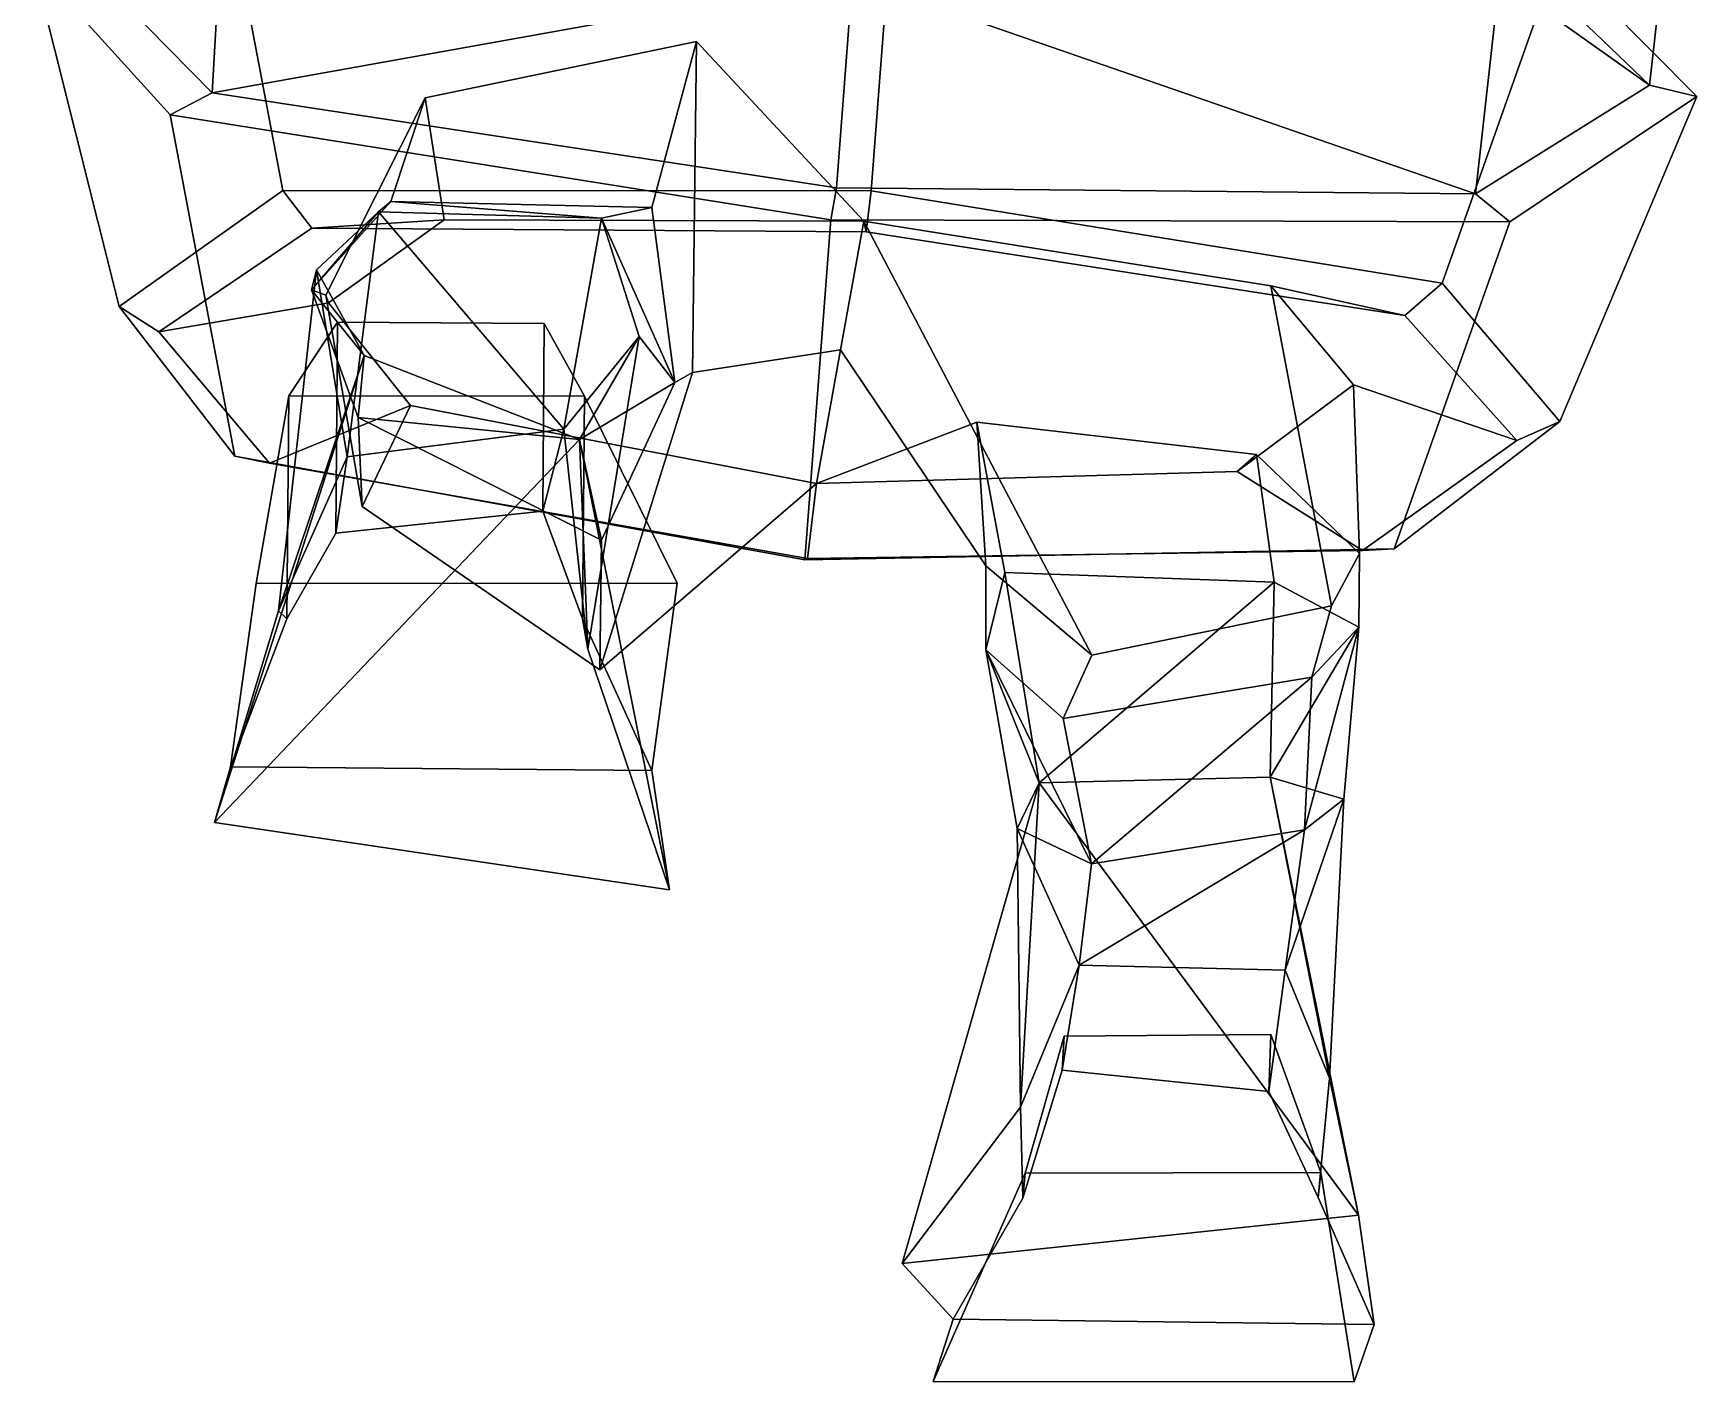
# Model space of a CAD drawing. Extents: x -140 to 134, y -226 to 338.
# Drawn here: x -131.3 to 134.1, y -226 to -10.9 of the extents above; entities that cross this region are included whole.
import ezdxf

# ---------------------------------------------------------------- set-up
doc = ezdxf.new("R2010")
doc.units = 0

msp = doc.modelspace()

# ---------------------------------------------------------------- linework, layer by layer
for points in [[(-101.824654, 18.484848, 92.178604), (-131.306, 0.267319, 11.662918), (-117.605484, -54.46701, 18.885073), (-91.492561, -35.980179, 99.485229)], [(2.399699, -36.019791, 130.358215), (6.542334, 18.245514, 122.553574), (-101.824654, 18.484848, 92.178604), (-91.492561, -35.980179, 99.485229)], [(2.399699, -36.019791, 130.358215), (93.451538, -50.765915, 94.847473), (111.923592, 1.396301, 86.818542), (6.542334, 18.245514, 122.553574)], [(-123.618027, 0.81958, 11.305539), (-100.802322, 14.113022, -60.822861), (-102.784706, -20.37709, -66.351273)], [(-102.784706, -20.37709, -66.351273), (-100.802322, 14.113022, -60.822861), (-0.577721, -2.018585, -96.775024)], [(126.58049, -19.183044, 5.031428), (102.601372, -2.148499, -65.923523), (130.113144, 12.507202, -0.047089)], [(105.564445, 1.000275, 78.63311), (126.58049, -19.183044, 5.031428), (130.113144, 12.507202, -0.047089)], [(-109.463448, -23.883179, -77.366074), (-131.306, 0.267319, 11.662918), (-123.618027, 0.81958, 11.305539), (-102.784706, -20.37709, -66.351273)], [(-117.605484, -54.46701, 18.885073), (-131.306, 0.267319, 11.662918), (-109.463448, -23.883179, -77.366074), (-99.131348, -78.348198, -70.059448)], [(111.923592, 1.396301, 86.818542), (93.451538, -50.765915, 94.847473), (112.250885, -72.843346, 13.121074), (134.09137, -20.950424, 5.007672)], [(134.09137, -20.950424, 5.007672), (126.58049, -19.183044, 5.031428), (105.564445, 1.000275, 78.63311), (111.923592, 1.396301, 86.818542)], [(-102.784706, -20.37709, -66.351273), (-0.577721, -2.018585, -96.775024), (-3.134607, -35.558807, -98.204376)], [(98.804459, -36.493546, -71.406433), (-3.134607, -35.558807, -98.204376), (-0.577721, -2.018585, -96.775024)], [(98.804459, -36.493546, -71.406433), (-0.577721, -2.018585, -96.775024), (102.601372, -2.148499, -65.923523)], [(126.58049, -19.183044, 5.031428), (98.804459, -36.493546, -71.406433), (102.601372, -2.148499, -65.923523)], [(-32.591812, -38.688309, 40.969112), (-25.468872, -12.196884, 54.600311), (-68.80658, -21.195572, 36.820782), (-74.244865, -37.696411, 30.11968)], [(1.185196, -40.866989, 97.379852), (-65.756294, -40.64679, 75.17115), (-68.80658, -21.195572, 36.820782), (-25.468872, -12.196884, 54.600311)], [(-32.591812, -38.688309, 40.969112), (-28.964628, -66.597687, 29.433628), (-26.102568, -64.982788, 20.664125), (-25.468872, -12.196884, 54.600311)], [(-2.512973, -61.378632, 15.298134), (1.185196, -40.866989, 97.379852), (-25.468872, -12.196884, 54.600311), (-26.102568, -64.982788, 20.664125)], [(-109.463448, -23.883179, -77.366074), (-102.784706, -20.37709, -66.351273), (-3.134607, -35.558807, -98.204376), (-4.070793, -40.642059, -113.115143)], [(-74.244865, -37.696411, 30.11968), (-68.80658, -21.195572, 36.820782), (-84.640694, -52.672928, 14.233782), (-86.937531, -51.789703, 20.356352)], [(-65.756294, -40.64679, 75.17115), (-84.191582, -53.870995, 17.586311), (-84.640694, -52.672928, 14.233782), (-68.80658, -21.195572, 36.820782)], [(112.250885, -72.843346, 13.121074), (85.812752, -93.133934, -74.697205), (104.284805, -40.97171, -82.726135), (134.09137, -20.950424, 5.007672)], [(104.284805, -40.97171, -82.726135), (98.804459, -36.493546, -71.406433), (126.58049, -19.183044, 5.031428), (134.09137, -20.950424, 5.007672)], [(-99.131348, -78.348198, -70.059448), (-109.463448, -23.883179, -77.366074), (-4.070793, -40.642059, -113.115143), (-8.218218, -94.911339, -105.308884)], [(-91.492561, -35.980179, 99.485229), (-117.605484, -54.46701, 18.885073), (-111.265877, -58.513496, 19.225363), (-86.842728, -41.962898, 91.687584)], [(2.399699, -36.019791, 130.358215), (-91.492561, -35.980179, 99.485229), (-86.842728, -41.962898, 91.687584), (1.589247, -42.561264, 118.894104)], [(104.284805, -40.97171, -82.726135), (-4.070793, -40.642059, -113.115143), (-3.134607, -35.558807, -98.204376), (98.804459, -36.493546, -71.406433)], [(2.399699, -36.019791, 130.358215), (1.589247, -42.561264, 118.894104), (87.528252, -55.903343, 87.314964), (93.451538, -50.765915, 94.847473)], [(-76.208733, -39.355591, 59.940258), (-74.244865, -37.696411, 30.11968), (-86.937531, -51.789703, 20.356352)], [(-76.208733, -39.355591, 59.940258), (-86.937531, -51.789703, 20.356352), (-86.139328, -48.644524, 47.916111)], [(-81.244568, -78.475792, 56.652561), (-76.208733, -39.355591, 59.940258), (-86.139328, -48.644524, 47.916111)], [(-81.244568, -78.475792, 56.652561), (-46.645756, -74.052757, 66.546791), (-76.208733, -39.355591, 59.940258)], [(-40.626873, -40.371292, 70.10894), (-74.244865, -37.696411, 30.11968), (-76.208733, -39.355591, 59.940258)], [(-46.645756, -74.052757, 66.546791), (-40.626873, -40.371292, 70.10894), (-76.208733, -39.355591, 59.940258)], [(-40.626873, -40.371292, 70.10894), (-32.591812, -38.688309, 40.969112), (-74.244865, -37.696411, 30.11968)], [(-40.626873, -40.371292, 70.10894), (-28.964628, -66.597687, 29.433628), (-32.591812, -38.688309, 40.969112)], [(-86.842728, -41.962898, 91.687584), (-111.265877, -58.513496, 19.225363), (-84.191582, -53.870995, 17.586311), (-65.756294, -40.64679, 75.17115)], [(1.589247, -42.561264, 118.894104), (-86.842728, -41.962898, 91.687584), (-65.756294, -40.64679, 75.17115), (1.185196, -40.866989, 97.379852)], [(-46.645756, -74.052757, 66.546791), (-34.655712, -59.239571, 53.872047), (-40.626873, -40.371292, 70.10894)], [(-40.626873, -40.371292, 70.10894), (-34.655712, -59.239571, 53.872047), (-28.964628, -66.597687, 29.433628)], [(85.812752, -93.133934, -74.697205), (-8.218218, -94.911339, -105.308884), (-4.070793, -40.642059, -113.115143), (104.284805, -40.97171, -82.726135)], [(20.648119, -95.833855, 14.484061), (37.590984, -110.080139, 69.129601), (1.185196, -40.866989, 97.379852), (-2.512973, -61.378632, 15.298134)], [(1.185196, -40.866989, 97.379852), (37.590984, -110.080139, 69.129601), (75.797333, -102.22731, 43.771912), (66.122223, -51.190094, 71.864098)], [(1.589247, -42.561264, 118.894104), (1.185196, -40.866989, 97.379852), (66.122223, -51.190094, 71.864098), (87.528252, -55.903343, 87.314964)], [(-92.160561, -103.017723, 44.977707), (-81.244568, -78.475792, 56.652561), (-86.139328, -48.644524, 47.916111)], [(-92.160561, -103.017723, 44.977707), (-86.139328, -48.644524, 47.916111), (-78.491249, -62.311279, 37.196026)], [(-86.139328, -48.644524, 47.916111), (-86.937531, -51.789703, 20.356352), (-78.491249, -62.311279, 37.196026)], [(-86.937531, -51.789703, 20.356352), (-84.640694, -52.672928, 14.233782), (-78.846146, -86.357819, -12.638096), (-79.484436, -72.191711, 13.225778)], [(-78.491249, -62.311279, 37.196026), (-86.937531, -51.789703, 20.356352), (-79.484436, -72.191711, 13.225778)], [(-84.191582, -53.870995, 17.586311), (-71.097916, -70.273735, -43.387375), (-78.846146, -86.357819, -12.638096), (-84.640694, -52.672928, 14.233782)], [(66.122223, -51.190094, 71.864098), (75.797333, -102.22731, 43.771912), (80.312637, -93.89183, 6.039783), (79.332817, -66.94429, 13.485688)], [(87.528252, -55.903343, 87.314964), (66.122223, -51.190094, 71.864098), (79.332817, -66.94429, 13.485688), (105.374115, -75.833221, 13.792784)], [(93.451538, -50.765915, 94.847473), (87.528252, -55.903343, 87.314964), (105.374115, -75.833221, 13.792784), (112.250885, -72.843346, 13.121074)], [(-117.605484, -54.46701, 18.885073), (-99.131348, -78.348198, -70.059448), (-93.602715, -79.456726, -58.351955), (-111.265877, -58.513496, 19.225363)], [(-111.265877, -58.513496, 19.225363), (-93.602715, -79.456726, -58.351955), (-71.097916, -70.273735, -43.387375), (-84.191582, -53.870995, 17.586311)], [(-90.525635, -68.715134, 140.45314), (-82.790375, -56.989578, 117.886742), (-83.016098, -90.634521, 84.855217), (-90.84063, -104.28083, 95.275307)], [(-43.386333, -68.771126, 140.212753), (-49.801079, -57.194153, 117.802063), (-82.790375, -56.989578, 117.886742), (-90.525635, -68.715134, 140.45314)], [(-49.801079, -57.194153, 117.802063), (-50.027561, -87.141335, 84.161201), (-83.016098, -90.634521, 84.855217), (-82.790375, -56.989578, 117.886742)], [(-43.386333, -68.771126, 140.212753), (-43.700809, -104.29203, 95.227234), (-50.027561, -87.141335, 84.161201), (-49.801079, -57.194153, 117.802063)], [(-42.85445, -109.158501, 47.936604), (-34.655712, -59.239571, 53.872047), (-46.645756, -74.052757, 66.546791)], [(-34.655712, -59.239571, 53.872047), (-44.138439, -75.687737, 35.117813), (-28.964628, -66.597687, 29.433628)], [(-42.85445, -109.158501, 47.936604), (-44.138439, -75.687737, 35.117813), (-34.655712, -59.239571, 53.872047)], [(-102.392075, -136.805542, 25.800993), (-92.160561, -103.017723, 44.977707), (-78.491249, -62.311279, 37.196026)], [(-102.392075, -136.805542, 25.800993), (-78.491249, -62.311279, 37.196026), (-44.138439, -75.687737, 35.117813)], [(-78.491249, -62.311279, 37.196026), (-79.484436, -72.191711, 13.225778), (-44.138439, -75.687737, 35.117813)], [(-6.35934, -82.71225, -70.072876), (-2.512973, -61.378632, 15.298134), (-26.102568, -64.982788, 20.664125), (-40.914349, -112.446503, -21.490267)], [(20.648119, -95.833855, 14.484061), (-2.512973, -61.378632, 15.298134), (-6.35934, -82.71225, -70.072876), (19.246397, -72.91008, -42.276203)], [(-28.964628, -66.597687, 29.433628), (-40.652691, -91.75798, 14.978493), (-40.914349, -112.446503, -21.490267), (-26.102568, -64.982788, 20.664125)], [(-95.760506, -98.686203, 155.623611), (-90.525635, -68.715134, 140.45314), (-90.84063, -104.28083, 95.275307), (-99.822899, -127.916702, 92.27858)], [(-28.578264, -98.600594, 155.197449), (-43.386333, -68.771126, 140.212753), (-90.525635, -68.715134, 140.45314), (-95.760506, -98.686203, 155.623611)], [(-44.138439, -75.687737, 35.117813), (-40.652691, -91.75798, 14.978493), (-28.964628, -66.597687, 29.433628)], [(-28.578264, -98.600594, 155.197449), (-32.643486, -128.509415, 88.586578), (-43.700809, -104.29203, 95.227234), (-43.386333, -68.771126, 140.212753)], [(79.332817, -66.94429, 13.485688), (80.312637, -93.89183, 6.039783), (63.873356, -78.066772, -28.641859), (60.780609, -80.817032, -46.694431)], [(105.374115, -75.833221, 13.792784), (79.332817, -66.94429, 13.485688), (60.780609, -80.817032, -46.694431), (80.768257, -93.397171, -62.724575)], [(-93.602715, -79.456726, -58.351955), (-7.807139, -94.677681, -89.660858), (-6.35934, -82.71225, -70.072876), (-71.097916, -70.273735, -43.387375)], [(-71.097916, -70.273735, -43.387375), (-6.35934, -82.71225, -70.072876), (-40.914349, -112.446503, -21.490267), (-78.846146, -86.357819, -12.638096)], [(-46.645756, -74.052757, 66.546791), (-81.244568, -78.475792, 56.652561), (-83.016098, -90.634521, 84.855217), (-50.027561, -87.141335, 84.161201)], [(-79.484436, -72.191711, 13.225778), (-78.846146, -86.357819, -12.638096), (-40.914349, -112.446503, -21.490267), (-40.652691, -91.75798, 14.978493)], [(-44.138439, -75.687737, 35.117813), (-79.484436, -72.191711, 13.225778), (-40.652691, -91.75798, 14.978493)], [(-42.85445, -109.158501, 47.936604), (-46.645756, -74.052757, 66.546791), (-50.027561, -87.141335, 84.161201), (-43.700809, -104.29203, 95.227234)], [(60.780609, -80.817032, -46.694431), (63.873356, -78.066772, -28.641859), (19.246397, -72.91008, -42.276203), (-6.35934, -82.71225, -70.072876)], [(20.679401, -109.262558, 7.535886), (20.648119, -95.833855, 14.484061), (19.246397, -72.91008, -42.276203), (23.724508, -96.900642, -17.612944)], [(66.663628, -98.454567, -16.513346), (23.724508, -96.900642, -17.612944), (19.246397, -72.91008, -42.276203), (63.873356, -78.066772, -28.641859)], [(112.250885, -72.843346, 13.121074), (105.374115, -75.833221, 13.792784), (80.768257, -93.397171, -62.724575), (85.812752, -93.133934, -74.697205)], [(-29.810394, -147.551849, 28.674089), (-102.392075, -136.805542, 25.800993), (-44.138439, -75.687737, 35.117813)], [(-29.810394, -147.551849, 28.674089), (-44.138439, -75.687737, 35.117813), (-42.85445, -109.158501, 47.936604)], [(-99.131348, -78.348198, -70.059448), (-8.218218, -94.911339, -105.308884), (-7.807139, -94.677681, -89.660858), (-93.602715, -79.456726, -58.351955)], [(-92.160561, -103.017723, 44.977707), (-90.84063, -104.28083, 95.275307), (-83.016098, -90.634521, 84.855217), (-81.244568, -78.475792, 56.652561)], [(80.201607, -105.631149, -2.641849), (66.663628, -98.454567, -16.513346), (63.873356, -78.066772, -28.641859), (80.312637, -93.89183, 6.039783)], [(80.768257, -93.397171, -62.724575), (60.780609, -80.817032, -46.694431), (-6.35934, -82.71225, -70.072876), (-7.807139, -94.677681, -89.660858)], [(85.812752, -93.133934, -74.697205), (80.768257, -93.397171, -62.724575), (-7.807139, -94.677681, -89.660858), (-8.218218, -94.911339, -105.308884)], [(72.685432, -113.589157, 13.812161), (80.201607, -105.631149, -2.641849), (80.312637, -93.89183, 6.039783), (75.797333, -102.22731, 43.771912)], [(32.988831, -120.184631, 29.041689), (37.590984, -110.080139, 69.129601), (20.648119, -95.833855, 14.484061), (20.679401, -109.262558, 7.535886)], [(29.179272, -130.484482, -14.22826), (20.679401, -109.262558, 7.535886), (23.724508, -96.900642, -17.612944)], [(29.179272, -130.484482, -14.22826), (23.724508, -96.900642, -17.612944), (66.663628, -98.454567, -16.513346)], [(-95.760506, -98.686203, 155.623611), (-99.822899, -127.916702, 92.27858), (-32.643486, -128.509415, 88.586578), (-28.578264, -98.600594, 155.197449)], [(66.048279, -129.557541, -12.053744), (29.179272, -130.484482, -14.22826), (66.663628, -98.454567, -16.513346)], [(66.048279, -129.557541, -12.053744), (66.663628, -98.454567, -16.513346), (80.201607, -105.631149, -2.641849)], [(-102.392075, -136.805542, 25.800993), (-99.822899, -127.916702, 92.27858), (-90.84063, -104.28083, 95.275307), (-92.160561, -103.017723, 44.977707)], [(32.988831, -120.184631, 29.041689), (72.685432, -113.589157, 13.812161), (75.797333, -102.22731, 43.771912), (37.590984, -110.080139, 69.129601)], [(-29.810394, -147.551849, 28.674089), (-42.85445, -109.158501, 47.936604), (-43.700809, -104.29203, 95.227234), (-32.643486, -128.509415, 88.586578)], [(77.793144, -133.082428, 1.688377), (66.048279, -129.557541, -12.053744), (80.201607, -105.631149, -2.641849)], [(71.488052, -137.942841, 17.377844), (80.201607, -105.631149, -2.641849), (72.685432, -113.589157, 13.812161)], [(71.488052, -137.942841, 17.377844), (77.793144, -133.082428, 1.688377), (80.201607, -105.631149, -2.641849)], [(37.548153, -143.384949, 31.051104), (32.988831, -120.184631, 29.041689), (20.679401, -109.262558, 7.535886)], [(37.548153, -143.384949, 31.051104), (20.679401, -109.262558, 7.535886), (25.665939, -137.771103, 10.153373)], [(25.665939, -137.771103, 10.153373), (20.679401, -109.262558, 7.535886), (29.179272, -130.484482, -14.22826)], [(37.548153, -143.384949, 31.051104), (72.685432, -113.589157, 13.812161), (32.988831, -120.184631, 29.041689)], [(37.548153, -143.384949, 31.051104), (71.488052, -137.942841, 17.377844), (72.685432, -113.589157, 13.812161)], [(-102.392075, -136.805542, 25.800993), (-29.810394, -147.551849, 28.674089), (-32.643486, -128.509415, 88.586578), (-99.822899, -127.916702, 92.27858)], [(80.150154, -199.463135, -55.559772), (29.179272, -130.484482, -14.22826), (66.048279, -129.557541, -12.053744)], [(80.150154, -199.463135, -55.559772), (66.048279, -129.557541, -12.053744), (75.480606, -177.583374, -23.676899)], [(75.480606, -177.583374, -23.676899), (66.048279, -129.557541, -12.053744), (77.793144, -133.082428, 1.688377)], [(7.322553, -207.132126, -48.623524), (26.227232, -182.235764, -17.616907), (29.179272, -130.484482, -14.22826)], [(7.322553, -207.132126, -48.623524), (29.179272, -130.484482, -14.22826), (80.150154, -199.463135, -55.559772)], [(26.227232, -182.235764, -17.616907), (25.665939, -137.771103, 10.153373), (29.179272, -130.484482, -14.22826)], [(75.480606, -177.583374, -23.676899), (77.793144, -133.082428, 1.688377), (68.428864, -160.380493, -2.007653)], [(68.428864, -160.380493, -2.007653), (77.793144, -133.082428, 1.688377), (71.488052, -137.942841, 17.377844)], [(35.543903, -159.56485, 12.59611), (37.548153, -143.384949, 31.051104), (25.665939, -137.771103, 10.153373)], [(26.227232, -182.235764, -17.616907), (35.543903, -159.56485, 12.59611), (25.665939, -137.771103, 10.153373)], [(68.428864, -160.380493, -2.007653), (71.488052, -137.942841, 17.377844), (35.543903, -159.56485, 12.59611)], [(35.543903, -159.56485, 12.59611), (71.488052, -137.942841, 17.377844), (37.548153, -143.384949, 31.051104)], [(26.227232, -182.235764, -17.616907), (26.576733, -196.71109, 25.675434), (32.828106, -176.333252, 22.811935), (35.543903, -159.56485, 12.59611)], [(35.543903, -159.56485, 12.59611), (32.828106, -176.333252, 22.811935), (65.817993, -179.740738, 21.698704), (68.428864, -160.380493, -2.007653)], [(75.480606, -177.583374, -23.676899), (68.428864, -160.380493, -2.007653), (65.817993, -179.740738, 21.698704), (73.715446, -196.611343, 25.349642)], [(26.96965, -192.719147, 83.748405), (33.149841, -170.863678, 71.037827), (32.828106, -176.333252, 22.811935), (26.576733, -196.71109, 25.675434)], [(26.96965, -192.719147, 83.748405), (74.10836, -192.6194, 83.422615), (66.138229, -170.609528, 70.828606), (33.149841, -170.863678, 71.037827)], [(33.149841, -170.863678, 71.037827), (66.138229, -170.609528, 70.828606), (65.817993, -179.740738, 21.698704), (32.828106, -176.333252, 22.811935)], [(74.10836, -192.6194, 83.422615), (73.715446, -196.611343, 25.349642), (65.817993, -179.740738, 21.698704), (66.138229, -170.609528, 70.828606)], [(80.150154, -199.463135, -55.559772), (75.480606, -177.583374, -23.676899), (73.715446, -196.611343, 25.349642), (82.6502, -216.897202, 12.49542)], [(7.322553, -207.132126, -48.623524), (15.441864, -216.025757, 9.406258), (26.576733, -196.71109, 25.675434), (26.227232, -182.235764, -17.616907)], [(12.250072, -225.978378, 80.465851), (79.431969, -226.020569, 79.982758), (74.10836, -192.6194, 83.422615), (26.96965, -192.719147, 83.748405)], [(12.250072, -225.978378, 80.465851), (26.96965, -192.719147, 83.748405), (26.576733, -196.71109, 25.675434), (15.441864, -216.025757, 9.406258)], [(79.431969, -226.020569, 79.982758), (82.6502, -216.897202, 12.49542), (73.715446, -196.611343, 25.349642), (74.10836, -192.6194, 83.422615)], [(80.150154, -199.463135, -55.559772), (82.6502, -216.897202, 12.49542), (15.441864, -216.025757, 9.406258), (7.322553, -207.132126, -48.623524)], [(79.431969, -226.020569, 79.982758), (12.250072, -225.978378, 80.465851), (15.441864, -216.025757, 9.406258), (82.6502, -216.897202, 12.49542)]]:
    msp.add_3dface(points)

doc.saveas('drawing.dxf')
